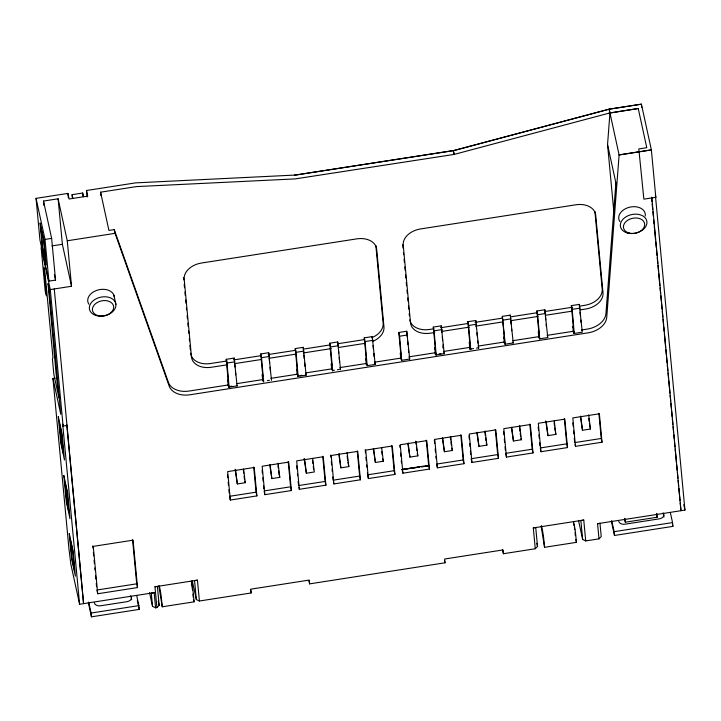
<?xml version="1.0" encoding="UTF-8"?>
<svg xmlns="http://www.w3.org/2000/svg" width="721" height="721" viewBox="0 0 721 721"><rect width="100%" height="100%" fill="white"/><g stroke="black" fill="none" stroke-linecap="round" stroke-linejoin="round"><path stroke-width="1.08" d="M228.305 381.797L226.205 359.319L234.163 358.085L237.119 385.897L229.098 387.15L228.485 384.924L189.091 391.052A20.188 14.222 -12.3 0 1 168.381 382.355L114.233 229.611L108.925 230.441L100.589 192.183L136.431 186.604L295.186 178.907L454.14 154.42L609.957 112.918L638.229 108.511L646.773 147.706L638.806 148.95L643.871 199.149L655.822 197.293L651.369 149.887L641.402 104.166L609.137 109.177L453.329 150.689L294.375 175.176M504.43 338.87L502.321 316.366L510.288 315.122L513.244 342.944L505.223 344.187L504.61 341.961L478.059 346.098M613.968 213.028L607.542 144.615L609.957 112.918L609.137 109.204L619.105 154.925L606.758 317.267A20.188 14.222 -12.3 0 1 588.165 332.823L189.911 394.784A20.188 14.222 -12.3 0 1 169.192 386.086L115.054 233.343L114.233 229.611M607.542 144.615L615.887 182.873L605.946 313.536A20.188 14.222 -12.3 0 1 587.354 329.091L581.613 329.984L581.73 330.542M270.97 378.318L297.521 374.181L298.124 376.407L306.155 375.163L303.199 347.342L295.231 348.576L297.34 371.009L296.764 369.107L297.043 374.046M340.276 368.782L339.997 367.575L366.547 363.447L367.16 365.664L375.181 364.42L372.225 336.599L364.267 337.843L366.367 360.266L365.727 358.373L366.178 364.375M375.181 364.42L374.514 362.203L401.065 358.076L401.669 360.302L409.699 359.049L406.743 331.227L398.776 332.471L400.885 354.894L400.308 352.993L400.687 359.004M409.032 356.832L435.583 352.704L436.187 354.93L444.217 353.678L441.261 325.865L433.294 327.1L435.403 349.532L434.763 347.63L435.304 354.705M505.277 344.178L502.321 316.366M512.577 340.727L539.128 336.599L539.732 338.816L547.762 337.572L544.806 309.751L536.839 310.994L538.947 333.417L538.308 331.525L538.749 337.527M547.095 335.355L573.646 331.227L574.249 333.453L582.28 332.201L579.323 304.379L571.356 305.623L573.465 328.046L572.889 326.144L573.267 332.156M156.926 607.623L159.17 605.343L157.394 586.389L154.961 586.768L156.926 607.623L155.592 607.83L152.528 606.37L149.526 592.59M535.261 548.762L537.515 546.482L535.73 527.529L533.306 527.907L535.261 548.762L503.402 553.719L502.447 549.33M598.989 538.848L601.233 536.568L599.989 523.302L597.565 523.68L598.989 538.848L585.713 540.912L582.649 539.461L578.485 520.373M453.329 150.689L609.137 109.177L641.402 104.166L641.708 107.447M608.93 113.188L638.229 108.511M67.089 425.435L63.106 426.057L50.29 289.581L71.532 286.273L67.26 240.778L58.104 198.789L43.503 201.06L51.642 238.39L55.553 280.09L48.92 281.118L39.961 240.066L36.05 198.365L67.909 193.408L69.135 199.005L87.719 196.112L86.493 190.515L135.611 182.873L295.916 175.023L453.311 150.536L454.122 154.267M72.334 197.527L72.073 194.679L82.69 193.03L83.501 196.761M48.92 281.118L44.999 239.417L51.642 238.39M67.26 240.778L115.054 233.343M51.948 245.906L62.376 244.284L58.104 198.789M155.592 607.83L154.168 592.662L79.598 604.261L70.847 564.137L68.973 549.032L52.957 378.435L55.157 378.092M262.624 380.49L262.183 374.478L262.823 376.38L260.714 353.948L268.681 352.713L271.484 380.373M331.66 369.747L331.218 363.745L331.849 365.637L329.749 343.214L337.716 341.97L340.519 369.63M469.822 349.343L469.281 342.259L469.912 344.16L467.812 321.728L475.779 320.494L478.726 348.315L478.338 347.306M227.133 360.951L210.496 363.537A18.845 13.275 -12.3 0 1 190.659 353.164M233.793 359.914L261.525 355.597M268.185 354.561L295.916 350.253M303.685 349.045L330.308 344.899M338.077 343.692L364.7 339.546M433.97 328.776L429.536 329.461A18.845 13.275 -12.3 0 1 409.807 319.854M440.63 327.74L468.362 323.423M475.022 322.386L502.753 318.069M510.522 316.861L537.145 312.716M544.914 311.508L572.645 307.2M579.305 306.164L584.857 305.298A18.845 13.275 -12.3 0 0 602.197 289.139L594.897 211.424M229.098 387.15L227.016 363.051L234.983 361.816M236.452 383.689L263.003 379.552L263.67 381.769L261.534 357.679L269.492 356.444M298.124 376.407L296.043 352.317L304.01 351.073M305.488 372.946L332.039 368.819L332.705 371.027L330.56 346.945L338.528 345.701M367.16 365.664L365.078 341.574L373.045 340.33M401.669 360.302L399.596 336.202L407.554 334.968M436.187 354.93L434.105 330.831L442.072 329.596M443.55 351.469L470.101 347.333L470.768 349.55L468.623 325.459L476.59 324.225M503.141 320.097L511.108 318.853M539.732 338.816L537.659 314.726L545.617 313.482M574.249 333.453L572.168 309.354L580.135 308.119M226.836 364.853L211.307 367.268A18.845 13.275 -12.3 0 1 191.471 356.895L184.179 279.18A18.845 13.275 -12.3 0 1 201.519 263.021L356.841 238.858A18.845 13.275 -12.3 0 1 376.668 249.232L383.969 326.946A18.845 13.275 -12.3 0 1 372.91 341.321M234.604 363.645L261.227 359.509M268.996 358.301L295.619 354.155M303.388 352.948L331.128 348.631M338.888 347.423L365.52 343.277M434.781 332.507L430.347 333.192A18.845 13.275 -12.3 0 1 410.519 322.819L403.219 245.104A18.845 13.275 -12.3 0 1 420.559 228.945L575.881 204.782A18.845 13.275 -12.3 0 1 595.708 215.155L603.008 292.87A18.845 13.275 -12.3 0 1 585.668 309.03L580.117 309.895M441.441 331.471L469.173 327.154M475.833 326.117L502.456 321.972M511.333 320.593L537.965 316.456M545.725 315.248L572.357 311.102M228.89 386.636L231.883 386.168M267.392 380.643L269.384 380.337M299.918 375.587L301.91 375.28M332.444 370.531L334.427 370.215M337.419 369.756L339.411 369.44M438.972 353.957L440.964 353.641M470.498 349.045L473.49 348.585M476.473 348.117L478.465 347.81M235.118 469.245L237.317 483.953L245.284 482.719L243.599 469.11M269.762 464.91L271.835 478.582L279.793 477.347L278.072 463.215M304.145 458.511L306.344 473.219L314.311 471.976L312.635 458.367M338.789 454.167L340.862 467.848L348.829 466.604L347.098 452.482M373.307 448.795L375.38 462.476L383.347 461.233L381.661 447.633M407.825 443.424L409.889 457.105L417.856 455.87L416.134 441.739M442.334 438.062L444.406 451.734L452.373 450.499L450.643 436.367M476.851 432.69L478.924 446.371L486.891 445.127L485.161 430.996M511.369 427.319L513.442 441L521.4 439.756L519.679 425.633M545.752 420.92L547.951 435.628L555.918 434.384L554.242 420.776M580.396 416.576L582.469 430.257L590.436 429.022L588.706 414.89M229.512 496.309L256.063 492.182L253.702 467.028M264.03 490.938L290.581 486.81L288.22 461.656M298.548 485.566L325.099 481.439L322.738 456.285M357.255 450.913L359.617 476.067L333.066 480.195L332.76 476.914M368.395 478.564L365.727 450.129L392.278 446.002L394.946 474.427L368.395 478.564L367.575 474.833L394.126 470.696L391.764 445.551M402.904 473.192L400.236 444.758L426.787 440.63L429.455 469.065L402.904 473.192L402.093 469.461L428.644 465.324L426.282 440.18M460.8 434.808L463.161 459.962L436.611 464.09L437.422 467.821L463.973 463.693L461.305 435.259L434.754 439.386L437.422 467.821M495.318 429.437L497.679 454.59L471.128 458.718L471.94 462.449L498.49 458.322L495.823 429.887L469.272 434.024L471.94 462.449M505.637 453.347L532.188 449.219L529.827 424.065M540.155 447.984L566.706 443.848L564.345 418.694M574.673 442.613L601.224 438.476L598.863 413.331M230.332 500.041L256.883 495.913L254.216 467.478L227.665 471.606L230.332 500.041L229.72 497.238M264.85 494.669L291.392 490.541L288.724 462.107L262.174 466.235L264.85 494.669L264.237 491.875M299.359 489.298L325.91 485.17L323.242 456.735L296.691 460.872L299.359 489.298L298.954 487.432M333.877 483.935L360.428 479.798L357.76 451.364L331.209 455.501L333.877 483.935L333.472 482.07M506.457 457.078L533.008 452.95L530.341 424.516L503.79 428.653L506.457 457.078L505.845 454.284M540.966 451.716L567.517 447.579L564.849 419.153L538.299 423.281L540.966 451.716L540.362 448.913M575.484 446.344L602.035 442.216L599.367 413.782L572.816 417.91L575.484 446.344L575.079 444.478M132.574 539.75L136.711 583.83L96.893 590.021L97.705 593.753L137.531 587.561L133.079 540.173L93.252 546.365L97.705 593.753M154.961 586.768L197.446 580.162L199.402 601.008L251.178 592.959L250.818 589.165L309.228 580.081L309.588 583.866L444.992 562.804L444.641 559.009L503.051 549.925L503.402 553.719M533.306 527.907L583.758 520.057L585.713 540.912M597.565 523.68L684.95 510.08L655.407 195.427L655.822 197.293M624.602 518.931L625.314 522.202L657.182 517.245L656.822 513.451M138.874 605.613L139.234 609.398L91.441 616.834L91.08 613.048L138.874 605.613L136.72 595.735M672.54 522.581L672.891 526.375L614.481 535.46L614.13 531.674L672.54 522.581L670.386 512.703M158.827 585.776L162.234 606.794L194.093 601.837L193.345 593.879A7.534 0.46 81.2 0 0 191.705 583.343L191.245 581.234M541.147 526.294L544.553 547.311L576.421 542.354L575.673 534.396A7.534 0.46 81.2 0 0 574.033 523.861L573.574 521.761M583.758 520.057L580.874 520.499L582.649 539.461M197.446 580.162L194.562 580.603L196.337 599.557L199.402 601.008M154.168 592.662L151.284 593.104L152.528 606.37M402.093 469.461L418.829 467.127M421.055 466.811L423.29 466.505M425.516 466.19L428.86 465.73M401.903 469.605L419.685 467.118M421.902 466.811L424.128 466.496M426.354 466.19L428.571 465.874M547.762 337.572L547.5 337.067M513.244 342.944L512.982 342.439M444.217 353.678L443.821 352.677M409.699 359.049L409.149 357.4M306.155 375.163L305.893 374.659M237.119 385.897L236.858 385.402M504.403 338.843L503.853 336.887L504.24 342.899M228.278 381.797L227.728 379.841L228.115 385.852M590.436 429.022L589.39 423.587M555.476 432.825L555.918 434.384M520.968 438.197L521.4 439.756M486.233 442.784L486.891 445.127M451.716 448.156L452.373 450.499M417.198 453.527L417.856 455.87M382.68 458.898L383.347 461.233M348.829 466.604L347.91 462.206M279.36 475.788L279.793 477.347M244.843 481.159L245.284 482.719M442.991 346.891L443.271 348.045M477.635 342.024L477.861 342.998L477.663 340.618M683.769 504.655L684.95 510.08M672.414 524.176L672.891 526.375M663.077 512.829L663.996 517.029M656.471 513.974L657.182 517.245M601.224 438.476L602.035 442.216M571.356 305.623L572.168 309.354M611.732 520.697L614.13 531.674M611.372 521.193L614.481 535.46M566.706 443.848L567.517 447.579M536.839 310.994L537.659 314.726M573.474 523.437L573.934 525.546M575.809 539.56L576.421 542.354M532.188 449.219L533.008 452.95M541.48 525.663L542.174 528.817A7.534 0.46 81.2 0 1 543.814 539.353L544.553 547.311M536.821 543.301L537.515 546.482M497.679 454.59L498.49 458.322M467.812 321.728L468.623 325.459M463.161 459.962L463.973 463.693M433.294 327.1L434.105 330.831M428.644 465.324L429.455 469.065M398.776 332.471L399.596 336.202M444.515 560.614L444.992 562.804M394.126 470.696L394.946 474.427M364.267 337.843L365.078 341.574M359.617 476.067L360.428 479.798M329.749 343.214L330.56 346.945M325.099 481.439L325.91 485.17M295.231 348.576L296.043 352.317M290.581 486.81L291.392 490.541M260.714 353.948L261.534 357.679M308.867 580.585L309.588 583.866M256.063 492.182L256.883 495.913M226.205 359.319L227.016 363.051M250.457 589.67L251.178 592.959M192.183 580.468L196.337 599.557M191.371 583.974L191.831 586.083M193.688 599.971L194.093 601.837M113.927 295.313L115.91 304.397A13.456 9.481 -12.3 0 1 96.767 315.699A13.456 9.481 -12.3 0 1 95.226 299.287A13.456 9.481 -12.3 0 1 115.91 304.397M159.386 586.191L159.846 588.3A7.534 0.46 81.2 0 1 161.486 598.836L162.234 606.794M72.073 194.679L72.884 198.41M158.241 601.098L159.17 605.343M136.711 583.83L137.531 587.561M62.376 244.284L71.532 286.273M137.314 600.62L138.27 605.009M138.756 607.208L139.234 609.398M130.744 595.645L131.655 599.845M54.354 274.602L55.553 280.09M36.05 198.365L44.999 239.417M50.29 289.581L41.133 247.582L45.252 291.401L46.477 295.817L43.801 267.383L45.026 272.989L52.939 357.337L52.435 359.319L53.859 374.478L58.942 397.812L56.049 373.199L48.028 283.533L48.848 287.264L60.771 414.269L52.957 378.435M63.106 426.057L62.691 424.182L79.598 604.261M88.692 602.071L91.08 613.048M88.332 602.567L91.441 616.834M453.311 150.536L454.14 154.42M574.394 527.655L574.745 529.701M192.119 587.417L192.534 590.148M588.751 418.432L589.138 421.524M582.469 430.257L580.747 416.125M554.107 422.767L554.494 425.859M554.746 427.923L555.134 431.014M547.951 435.628L546.23 421.497M519.462 427.111L519.976 431.23M520.229 433.294L520.616 436.385M513.442 441L511.757 427.391M484.818 431.446L485.332 435.574M485.584 437.629L485.972 440.72M478.924 446.371L477.194 432.24M450.301 436.818L450.688 439.909M450.94 441.973L451.328 445.064M444.406 451.734L442.73 438.125M415.656 441.162L416.044 444.253M416.432 447.344L416.81 450.436M409.889 457.105L408.167 442.982M381.788 451.679L382.166 454.771M375.38 462.476L373.694 448.868M347.143 456.023L347.657 460.142M340.862 467.848L339.131 453.716M312.499 460.358L312.878 463.45M313.265 466.541L313.653 469.632M306.344 473.219L304.623 459.088M277.982 465.73L278.234 467.794M278.621 470.885L279.135 475.004M271.835 478.582L270.105 464.459M243.338 470.065L243.725 473.156M244.104 476.257L244.491 479.348M237.317 483.953L235.587 469.831M651.838 197.915L680.966 510.702L680.227 502.861M651.532 197.166L651.955 201.646M652.163 203.881L652.694 209.487M652.902 211.722L653.316 216.201M653.632 219.563L654.055 224.042M654.262 226.277L655.524 239.714M655.74 241.959L656.263 247.555M656.471 249.799L657.002 255.396M657.21 257.631L657.732 263.228M657.949 265.472L658.471 271.069M658.679 273.313L659.841 285.624M660.048 287.868L660.571 293.465M660.787 295.709L661.31 301.306M661.518 303.541L662.049 309.147M662.257 311.382L662.779 316.979M662.996 319.223L663.518 324.82M663.726 327.055L664.149 331.534M664.356 333.778L665.618 347.216M665.825 349.451L666.357 355.056M666.565 357.292L667.087 362.888M667.304 365.132L667.826 370.729M668.034 372.973L668.565 378.57M668.773 380.805L669.926 393.125M670.142 395.36L670.665 400.966M670.872 403.201L671.404 408.798M671.612 411.042L672.134 416.639M672.351 418.883L672.873 424.48M673.081 426.715L673.612 432.321M673.82 434.556L674.243 439.035M674.45 441.27L674.973 446.876M675.189 449.111L676.451 462.549M676.659 464.793L677.181 470.389M677.398 472.625L677.92 478.23M678.128 480.465L678.65 486.062M678.867 488.306L680.02 500.617M615.887 182.873L616.095 185.117M624.963 518.408L625.314 522.202M579.323 304.379L579.639 307.741M580.054 312.211L580.369 315.564M580.793 320.043L581 322.278M573.646 331.227L573.853 333.417M572.825 422.93L573.132 426.21M573.546 430.581L573.853 433.862M574.258 438.233L574.574 441.513M575.043 532.657L575.322 535.64M544.806 309.751L545.121 313.103M545.437 316.465L545.752 319.818M546.167 324.288L546.383 326.532M539.128 336.599L539.335 338.78M538.208 427.202L538.515 430.482M538.92 434.853L539.236 438.134M539.641 442.514L539.948 445.794M510.288 315.122L510.504 317.357M510.819 320.71L511.126 324.071M511.55 328.542L511.757 330.777M504.61 341.961L504.817 344.151M503.591 431.482L503.898 434.763M504.303 439.134L504.619 442.415M505.024 446.786L505.331 450.066M475.779 320.494L475.986 322.729M476.193 324.964L476.509 328.316M476.932 332.796L477.248 336.148M470.101 347.333L470.299 349.523M468.965 435.754L469.281 439.035M469.686 443.406L469.993 446.687M470.407 451.067L470.714 454.347M441.261 325.865L441.892 332.57M442.306 337.049L442.622 340.402M443.045 344.872L443.361 348.225M435.583 352.704L435.79 354.894M434.348 440.035L434.664 443.316M435.169 448.777L435.484 452.058M435.89 456.438L436.097 458.619M402.724 244.698L403.03 248.033M403.445 252.476L403.661 254.693M404.075 259.136L404.391 262.462M404.805 266.905L405.112 270.24M405.535 274.674L405.842 278.009M406.265 282.452L406.572 285.777M406.995 290.221L407.302 293.546M407.725 297.989L408.032 301.324M408.456 305.767L408.762 309.093M409.186 313.536L409.393 315.753M406.743 331.227L407.266 336.824M407.689 341.294L408.005 344.656M408.419 349.126L408.735 352.479M399.84 445.398L400.038 447.588M400.552 453.058L400.867 456.339M401.273 460.71L401.48 462.9M375.857 245.5L383.148 323.215A18.845 13.275 -12.3 0 1 372.09 337.59M372.225 336.599L372.649 341.078M373.063 345.548L373.379 348.901M373.802 353.38L374.118 356.733M365.214 449.679L365.529 452.959M365.935 457.33L366.241 460.611M366.656 464.991L366.863 467.172M367.377 472.643L367.575 474.833M337.716 341.97L338.032 345.323M338.555 350.92L338.762 353.155M339.185 357.625L339.6 362.104M330.705 455.05L330.903 457.231M331.318 461.611L331.624 464.892M332.039 469.263L332.246 471.453M303.199 347.342L303.514 350.694M303.929 355.174L304.244 358.526M304.668 362.996L304.983 366.349M297.521 374.181L297.728 376.371M296.701 465.883L297.007 469.164M297.422 473.544L297.62 475.725M298.134 481.195L298.449 484.476M268.681 352.713L268.996 356.066M269.312 359.418L269.627 362.78M270.051 367.25L270.357 370.603M263.003 379.552L263.21 381.742M262.084 470.164L262.39 473.445M262.805 477.816L263.111 481.096M263.516 485.467L263.823 488.748M234.163 358.085L234.379 360.32M234.695 363.672L235.01 367.025M235.425 371.504L235.74 374.857M228.485 384.924L228.692 387.114M227.466 474.436L227.773 477.717M228.178 482.097L228.494 485.377M228.899 489.748L229.206 493.029M183.576 277.666L183.783 279.892M184.197 284.326L184.513 287.661M184.927 292.104L185.243 295.43M185.657 299.873L185.973 303.208M186.388 307.642L186.595 309.868M187.118 315.419L187.433 318.745M187.848 323.188L188.163 326.514M188.578 330.957L188.785 333.183M189.308 338.735L189.515 340.952M189.929 345.395L190.353 349.829M192.904 594.122L193.183 597.114M100.589 192.183L100.904 195.535M86.493 190.515L87.106 197.013M82.69 193.03L82.96 195.869M67.909 193.408L68.315 197.734M92.748 545.941L92.955 548.149M93.369 552.556L93.685 555.864M94.1 560.271L94.406 563.579M94.821 567.986L95.028 570.185M95.542 575.7L95.857 578.999M96.272 583.415L96.578 586.714M54.273 288.959L83.582 603.639L66.783 424.687M43.503 201.06L43.918 205.449M619.844 221.563A13.456 9.481 -12.3 0 1 629.974 207.116A13.456 9.481 -12.3 0 1 645.25 215.994M88.836 304.181A13.456 9.481 -12.3 0 1 97.831 290.022A13.456 9.481 -12.3 0 1 114.288 296.926M618.735 521.31A5.38 3.803 -5.4 0 0 624.855 524.212L659.373 518.841A5.38 3.803 -5.4 0 0 663.87 514.289M94.361 602.891A5.38 3.803 -5.4 0 0 100.48 605.793L127.031 601.665A5.38 3.803 -5.4 0 0 131.528 597.105M40.106 223.168L42.431 247.546L46.216 264.895L43.909 240.39L40.106 223.168M58.311 416.756L60.708 442.343L64.466 459.971L62.105 434.168L58.311 416.756M63.827 475.518L66.233 501.104L69.991 518.732L67.621 492.93L63.827 475.518M69.27 533.675L71.586 558.324L75.408 576.151L73.118 551.34L69.27 533.675M651.369 149.887L619.114 154.925L651.369 149.887M43.611 240.075L40.764 227.016L42.728 247.862L45.576 260.93L43.611 240.075M61.447 432.501L59.41 423.164L61.375 444.019L63.403 453.347L61.447 432.501M66.963 491.262L64.926 481.925L66.891 502.78L68.919 512.108L66.963 491.262M72.596 550.006L70.153 538.803L72.109 559.658L74.551 570.852L72.596 550.006M98.353 315.717A10.77 7.589 -12.3 0 0 113.666 306.677A10.77 7.589 -12.3 0 0 97.119 302.586A10.77 7.589 -12.3 0 0 98.353 315.717M629.361 233.108A10.77 7.589 -12.3 0 0 644.673 224.06A10.77 7.589 -12.3 0 0 628.126 219.977A10.77 7.589 -12.3 0 0 629.361 233.108M627.775 233.09A13.456 9.481 -12.3 0 0 646.917 221.78A13.456 9.481 -12.3 0 0 626.234 216.67A13.456 9.481 -12.3 0 0 627.775 233.09"/></g></svg>
